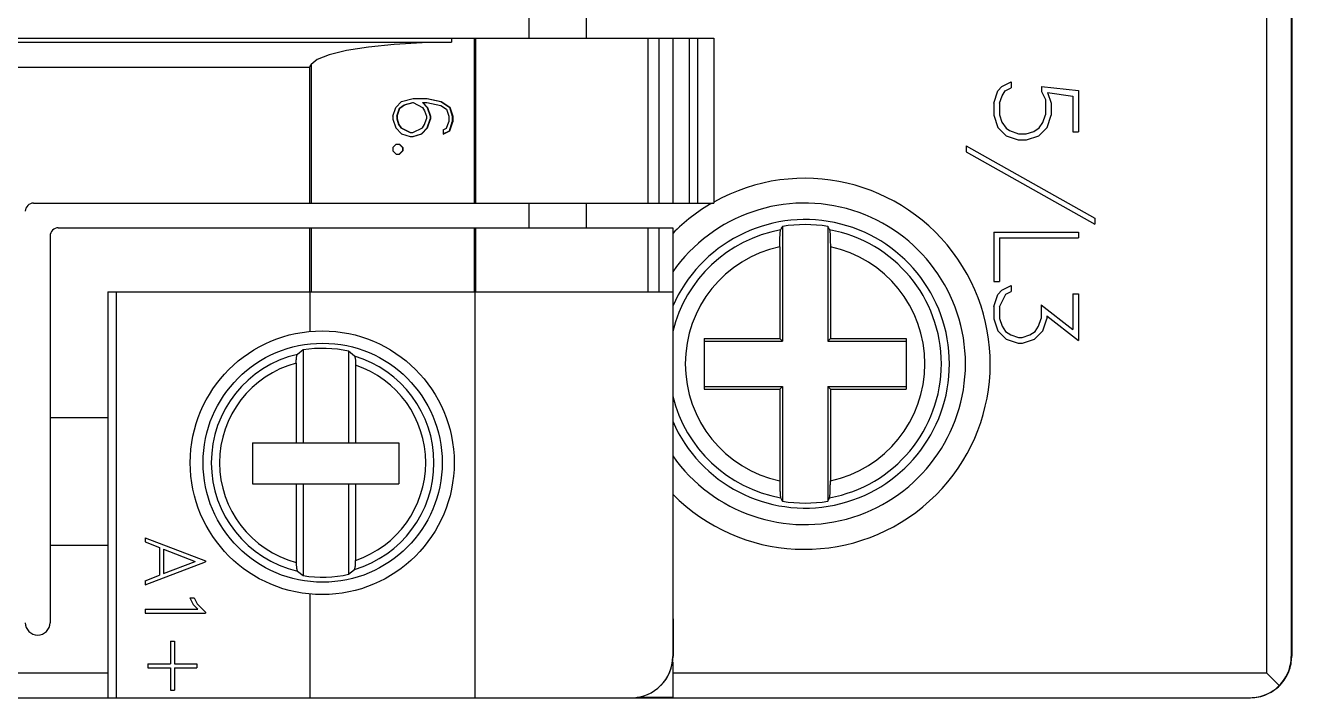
# Model space of a CAD drawing. Header units: millimetres. Extents: x -72 to 2978, y -1067 to 2817.
# Drawn here: x 1534.71 to 1565.42, y 262.13 to 278.44 of the extents above; entities that cross this region are included whole.
import ezdxf

# ---------------------------------------------------------------- set-up
doc = ezdxf.new("R2010")
doc.units = ezdxf.units.MM
doc.layers.add('10000_FRONT', color=7, linetype='Continuous')

msp = doc.modelspace()

# ---------------------------------------------------------------- linework, layer by layer
msp.add_line((1537.904, 262.129), (1543.904, 262.129))
at = {"layer": '10000_FRONT', "color": 7, "linetype": 'Continuous', "lineweight": 25}
for p, q in [((1564.805, 306.529), (1564.805, 262.729)), ((1565.405, 306.129), (1565.405, 263.129)), ((1565.415, 306.119), (1565.415, 263.139)), ((1546.915, 279.129), (1546.915, 278.129)), ((1548.305, 279.129), (1548.305, 278.129)), ((1494.405, 278.129), (1551.405, 278.129)), ((1500.766, 278.029), (1545.044, 278.029)), ((1545.044, 278.129), (1545.044, 278.029)), ((1545.587, 278.129), (1545.587, 274.129)), ((1545.621, 278.129), (1545.621, 274.129)), ((1549.805, 278.129), (1549.805, 274.129)), ((1550.068, 278.129), (1550.068, 274.129)), ((1550.405, 278.129), (1550.405, 274.129)), ((1550.805, 278.129), (1550.805, 274.129)), ((1551.005, 278.129), (1551.005, 274.129)), ((1551.405, 278.129), (1551.405, 274.129)), ((1504.21, 277.429), (1541.6, 277.429)), ((1541.6, 277.429), (1541.605, 277.438)), ((1541.6, 277.429), (1541.6, 274.129)), ((1541.605, 277.438), (1541.61, 277.446)), ((1541.61, 277.446), (1541.615, 277.455)), ((1541.615, 277.455), (1541.62, 277.463)), ((1541.62, 277.463), (1541.625, 277.472)), ((1541.625, 277.472), (1541.63, 277.48)), ((1541.63, 277.48), (1541.635, 277.489)), ((1541.635, 277.489), (1541.635, 274.129)), ((1558.388, 276.955), (1558.615, 277.068)), ((1558.615, 277.068), (1558.615, 276.923)), ((1558.189, 276.555), (1558.287, 276.851)), ((1558.287, 276.851), (1558.388, 276.955)), ((1558.326, 276.549), (1558.391, 276.733)), ((1558.391, 276.733), (1558.465, 276.848)), ((1558.465, 276.848), (1558.615, 276.923)), ((1559.347, 276.961), (1559.347, 276.835)), ((1559.347, 276.961), (1560.247, 276.86)), ((1559.347, 276.835), (1559.444, 276.643)), ((1559.496, 276.813), (1559.581, 276.555)), ((1559.496, 276.813), (1560.11, 276.725)), ((1560.11, 276.725), (1560.11, 275.858)), ((1560.247, 276.86), (1560.247, 275.858)), ((1543.621, 276.239), (1543.691, 276.451)), ((1543.691, 276.451), (1543.831, 276.594)), ((1543.712, 276.235), (1543.778, 276.433)), ((1543.719, 276.235), (1543.785, 276.433)), ((1543.778, 276.433), (1543.892, 276.512)), ((1543.778, 276.433), (1543.785, 276.433)), ((1543.785, 276.433), (1543.9, 276.512)), ((1543.831, 276.594), (1544.107, 276.664)), ((1543.892, 276.512), (1544.1, 276.565)), ((1543.892, 276.512), (1543.9, 276.512)), ((1543.9, 276.512), (1544.108, 276.565)), ((1544.1, 276.565), (1544.108, 276.565)), ((1544.107, 276.664), (1544.449, 276.664)), ((1544.108, 276.565), (1544.336, 276.449)), ((1544.336, 276.449), (1544.388, 276.366)), ((1544.34, 276.565), (1544.452, 276.451)), ((1544.34, 276.565), (1544.348, 276.565)), ((1544.348, 276.565), (1544.46, 276.451)), ((1544.348, 276.565), (1544.444, 276.565)), ((1544.44, 276.664), (1544.78, 276.596)), ((1544.444, 276.565), (1544.779, 276.496)), ((1544.449, 276.664), (1544.79, 276.596)), ((1544.452, 276.451), (1544.521, 276.239)), ((1544.452, 276.451), (1544.46, 276.451)), ((1544.46, 276.451), (1544.53, 276.239)), ((1544.779, 276.496), (1544.915, 276.404)), ((1544.78, 276.596), (1544.99, 276.453)), ((1544.78, 276.596), (1544.79, 276.596)), ((1544.79, 276.596), (1545, 276.453)), ((1544.915, 276.404), (1544.972, 276.235)), ((1544.99, 276.453), (1545.059, 276.239)), ((1544.99, 276.453), (1545, 276.453)), ((1545, 276.453), (1545.069, 276.239)), ((1558.189, 276.555), (1558.189, 276.261)), ((1558.326, 276.549), (1558.326, 276.267)), ((1559.444, 276.643), (1559.444, 276.267)), ((1559.581, 276.555), (1559.581, 276.261)), ((1543.621, 276.239), (1543.621, 276.166)), ((1543.621, 276.166), (1543.691, 275.955)), ((1543.712, 276.235), (1543.712, 276.17)), ((1543.712, 276.235), (1543.719, 276.235)), ((1543.712, 276.17), (1543.758, 276.039)), ((1543.712, 276.17), (1543.719, 276.17)), ((1543.719, 276.235), (1543.719, 276.17)), ((1543.719, 276.17), (1543.765, 276.039)), ((1544.388, 276.366), (1544.432, 276.235)), ((1544.388, 276.039), (1544.432, 276.17)), ((1544.432, 276.235), (1544.432, 276.17)), ((1544.452, 275.955), (1544.521, 276.166)), ((1544.46, 275.955), (1544.53, 276.166)), ((1544.521, 276.239), (1544.521, 276.166)), ((1544.521, 276.239), (1544.53, 276.239)), ((1544.521, 276.166), (1544.53, 276.166)), ((1544.53, 276.239), (1544.53, 276.166)), ((1544.919, 275.947), (1544.972, 276.102)), ((1544.972, 276.235), (1544.972, 276.102)), ((1544.99, 275.882), (1545.059, 276.098)), ((1545, 275.882), (1545.069, 276.098)), ((1545.059, 276.239), (1545.059, 276.098)), ((1545.059, 276.239), (1545.069, 276.239)), ((1545.059, 276.098), (1545.069, 276.098)), ((1545.069, 276.239), (1545.069, 276.098)), ((1558.189, 276.261), (1558.289, 275.965)), ((1558.326, 276.267), (1558.384, 276.091)), ((1558.384, 276.091), (1558.49, 275.944)), ((1559.294, 275.954), (1559.38, 276.083)), ((1559.38, 276.083), (1559.444, 276.267)), ((1559.483, 275.965), (1559.581, 276.261)), ((1543.691, 275.955), (1543.831, 275.811)), ((1543.758, 276.039), (1543.809, 275.957)), ((1543.758, 276.039), (1543.765, 276.039)), ((1543.765, 276.039), (1543.817, 275.957)), ((1543.809, 275.957), (1544.039, 275.841)), ((1543.809, 275.957), (1543.817, 275.957)), ((1543.817, 275.957), (1544.047, 275.841)), ((1543.831, 275.811), (1544.039, 275.741)), ((1544.039, 275.841), (1544.047, 275.841)), ((1544.047, 275.841), (1544.106, 275.841)), ((1544.103, 275.741), (1544.311, 275.811)), ((1544.106, 275.841), (1544.336, 275.957)), ((1544.111, 275.741), (1544.319, 275.811)), ((1544.311, 275.811), (1544.452, 275.955)), ((1544.311, 275.811), (1544.319, 275.811)), ((1544.319, 275.811), (1544.46, 275.955)), ((1544.336, 275.957), (1544.388, 276.039)), ((1544.452, 275.955), (1544.46, 275.955)), ((1544.836, 275.904), (1544.919, 275.947)), ((1544.836, 275.904), (1544.836, 275.8)), ((1544.836, 275.8), (1545, 275.882)), ((1544.836, 275.805), (1544.99, 275.882)), ((1544.99, 275.882), (1545, 275.882)), ((1558.289, 275.965), (1558.489, 275.764)), ((1558.49, 275.944), (1558.573, 275.889)), ((1558.573, 275.889), (1558.792, 275.806)), ((1558.792, 275.806), (1558.979, 275.806)), ((1558.979, 275.806), (1559.164, 275.869)), ((1559.164, 275.869), (1559.294, 275.954)), ((1559.281, 275.764), (1559.483, 275.965)), ((1560.11, 275.858), (1560.247, 275.858)), ((1543.621, 275.478), (1543.699, 275.556)), ((1543.621, 275.478), (1543.621, 275.397)), ((1543.699, 275.556), (1543.778, 275.556)), ((1543.771, 275.556), (1543.849, 275.478)), ((1543.778, 275.556), (1543.856, 275.478)), ((1543.849, 275.478), (1543.849, 275.397)), ((1543.849, 275.478), (1543.856, 275.478)), ((1543.856, 275.478), (1543.856, 275.397)), ((1544.039, 275.741), (1544.111, 275.741)), ((1557.523, 275.519), (1557.523, 275.37)), ((1557.523, 275.519), (1560.639, 273.765)), ((1558.489, 275.764), (1558.786, 275.666)), ((1558.786, 275.666), (1558.985, 275.666)), ((1558.985, 275.666), (1559.281, 275.764)), ((1543.621, 275.397), (1543.699, 275.319)), ((1543.699, 275.319), (1543.778, 275.319)), ((1543.771, 275.319), (1543.849, 275.397)), ((1543.778, 275.319), (1543.856, 275.397)), ((1543.849, 275.397), (1543.856, 275.397)), ((1557.523, 275.37), (1560.639, 273.618)), ((1534.905, 274.129), (1541.6, 274.129)), ((1541.6, 274.129), (1541.635, 274.129)), ((1541.635, 274.129), (1545.587, 274.129)), ((1545.587, 274.129), (1545.621, 274.129)), ((1545.621, 274.129), (1549.805, 274.129)), ((1546.915, 274.129), (1546.915, 273.529)), ((1548.305, 274.129), (1548.305, 273.529)), ((1549.805, 274.129), (1550.068, 274.129)), ((1550.068, 274.129), (1550.405, 274.129)), ((1550.405, 274.129), (1550.805, 274.129)), ((1550.805, 274.129), (1551.005, 274.129)), ((1551.005, 274.129), (1551.405, 274.129)), ((1560.639, 273.765), (1560.639, 273.618)), ((1535.305, 273.329), (1535.305, 263.949)), ((1535.505, 273.529), (1541.6, 273.529)), ((1541.6, 273.529), (1541.6, 271.979)), ((1541.6, 273.529), (1541.635, 273.529)), ((1541.635, 273.529), (1541.635, 271.979)), ((1541.635, 273.529), (1545.587, 273.529)), ((1545.587, 273.529), (1545.587, 271.979)), ((1545.587, 273.529), (1545.621, 273.529)), ((1545.621, 273.529), (1545.621, 271.979)), ((1545.621, 273.529), (1549.805, 273.529)), ((1549.805, 273.529), (1549.805, 271.979)), ((1549.805, 273.529), (1550.068, 273.529)), ((1550.068, 273.529), (1550.068, 271.979)), ((1550.068, 273.529), (1550.405, 273.529)), ((1550.405, 273.529), (1550.405, 271.979)), ((1550.405, 273.529), (1550.405, 273.529)), ((1553.006, 273.315), (1553.007, 273.336)), ((1553.007, 273.336), (1553.008, 273.355)), ((1553.008, 273.355), (1553.009, 273.373)), ((1553.009, 273.373), (1553.01, 273.39)), ((1553.01, 273.39), (1553.011, 273.406)), ((1553.011, 273.406), (1553.012, 273.421)), ((1553.012, 273.421), (1553.013, 273.434)), ((1553.013, 273.434), (1553.015, 273.446)), ((1553.015, 273.446), (1553.016, 273.456)), ((1553.016, 273.456), (1553.017, 273.464)), ((1553.017, 273.464), (1553.019, 273.471)), ((1553.019, 273.471), (1553.02, 273.476)), ((1553.02, 273.476), (1553.021, 273.48)), ((1553.021, 273.48), (1553.027, 273.491)), ((1553.027, 273.491), (1553.034, 273.503)), ((1553.034, 273.503), (1553.04, 273.515)), ((1553.04, 273.515), (1553.046, 273.526)), ((1553.046, 273.526), (1553.052, 273.538)), ((1553.052, 273.538), (1553.059, 273.55)), ((1553.059, 273.55), (1553.065, 273.562)), ((1553.065, 273.562), (1553.065, 270.779)), ((1554.165, 273.562), (1554.165, 270.779)), ((1554.165, 273.562), (1554.171, 273.55)), ((1554.171, 273.55), (1554.178, 273.538)), ((1554.178, 273.538), (1554.184, 273.526)), ((1554.184, 273.526), (1554.19, 273.515)), ((1554.19, 273.515), (1554.196, 273.503)), ((1554.196, 273.503), (1554.203, 273.491)), ((1554.203, 273.491), (1554.209, 273.48)), ((1554.209, 273.48), (1554.21, 273.475)), ((1554.21, 273.475), (1554.212, 273.468)), ((1554.212, 273.468), (1554.214, 273.459)), ((1554.214, 273.459), (1554.215, 273.448)), ((1554.215, 273.448), (1554.217, 273.434)), ((1554.217, 273.434), (1554.218, 273.417)), ((1554.218, 273.417), (1554.22, 273.399)), ((1554.22, 273.399), (1554.221, 273.378)), ((1554.221, 273.378), (1554.222, 273.357)), ((1554.222, 273.357), (1554.223, 273.334)), ((1554.223, 273.334), (1554.224, 273.308)), ((1558.189, 273.424), (1558.189, 272.229)), ((1558.189, 273.424), (1560.247, 273.424)), ((1560.247, 273.424), (1560.247, 273.286)), ((1553.002, 273.121), (1553.003, 273.148)), ((1553.002, 273.095), (1553.002, 273.121)), ((1553.002, 273.07), (1553.002, 273.095)), ((1553.002, 273.07), (1553.002, 270.842)), ((1553.003, 273.199), (1553.004, 273.223)), ((1553.003, 273.174), (1553.003, 273.199)), ((1553.003, 273.148), (1553.003, 273.174)), ((1553.004, 273.246), (1553.005, 273.27)), ((1553.004, 273.223), (1553.004, 273.246)), ((1553.005, 273.27), (1553.006, 273.293)), ((1553.006, 273.293), (1553.006, 273.315)), ((1554.224, 273.308), (1554.225, 273.281)), ((1554.225, 273.281), (1554.226, 273.252)), ((1554.226, 273.252), (1554.226, 273.224)), ((1554.226, 273.224), (1554.227, 273.195)), ((1554.227, 273.195), (1554.227, 273.164)), ((1554.227, 273.164), (1554.228, 273.132)), ((1554.228, 273.132), (1554.228, 273.101)), ((1554.228, 273.101), (1554.228, 273.07)), ((1554.228, 273.07), (1554.228, 270.842)), ((1558.326, 273.286), (1558.326, 272.229)), ((1558.326, 273.286), (1560.247, 273.286)), ((1558.189, 272.229), (1558.326, 272.229)), ((1558.388, 272.017), (1558.615, 272.129)), ((1558.615, 272.129), (1558.615, 271.985)), ((1536.705, 271.979), (1536.705, 262.129)), ((1536.705, 271.979), (1541.6, 271.979)), ((1536.905, 271.979), (1536.905, 262.129)), ((1541.6, 271.979), (1541.635, 271.979)), ((1541.605, 271.979), (1541.605, 271.015)), ((1541.635, 271.979), (1545.587, 271.979)), ((1545.587, 271.979), (1545.621, 271.979)), ((1545.602, 271.979), (1545.602, 262.129)), ((1545.621, 271.979), (1549.805, 271.979)), ((1549.805, 271.979), (1550.068, 271.979)), ((1550.068, 271.979), (1550.405, 271.979)), ((1550.405, 271.979), (1550.405, 263.129)), ((1550.405, 271.979), (1550.405, 271.979)), ((1558.189, 271.616), (1558.287, 271.912)), ((1558.287, 271.912), (1558.388, 272.017)), ((1558.326, 271.608), (1558.48, 271.919)), ((1558.48, 271.919), (1558.615, 271.985)), ((1560.11, 271.924), (1560.11, 271.063)), ((1560.11, 271.924), (1560.247, 271.924)), ((1560.247, 271.924), (1560.247, 270.794)), ((1558.189, 271.616), (1558.189, 271.323)), ((1558.326, 271.608), (1558.326, 271.328)), ((1559.34, 271.658), (1559.34, 271.328)), ((1559.34, 271.658), (1560.11, 271.063)), ((1558.189, 271.323), (1558.288, 271.027)), ((1558.326, 271.328), (1558.391, 271.145)), ((1559.277, 271.145), (1559.34, 271.328)), ((1559.381, 271.027), (1559.48, 271.323)), ((1559.48, 271.396), (1559.48, 271.323)), ((1559.48, 271.396), (1560.247, 270.794)), ((1558.288, 271.027), (1558.488, 270.826)), ((1558.391, 271.145), (1558.475, 271.016)), ((1558.475, 271.016), (1558.604, 270.93)), ((1558.604, 270.93), (1558.789, 270.867)), ((1558.789, 270.867), (1558.879, 270.867)), ((1558.879, 270.867), (1559.063, 270.93)), ((1559.063, 270.93), (1559.193, 271.016)), ((1559.181, 270.826), (1559.381, 271.027)), ((1559.193, 271.016), (1559.277, 271.145)), ((1541.445, 270.565), (1541.304, 270.459)), ((1541.445, 270.565), (1541.445, 268.314)), ((1551.165, 270.842), (1551.165, 269.616)), ((1551.165, 270.842), (1553.002, 270.842)), ((1551.165, 270.779), (1553.065, 270.779)), ((1553.002, 270.842), (1553.065, 270.779)), ((1554.165, 270.779), (1554.228, 270.842)), ((1554.165, 270.779), (1556.065, 270.779)), ((1554.228, 270.842), (1556.065, 270.842)), ((1556.065, 270.842), (1556.065, 269.616)), ((1558.488, 270.826), (1558.783, 270.728)), ((1558.783, 270.728), (1558.885, 270.728)), ((1558.885, 270.728), (1559.181, 270.826)), ((1541.275, 270.272), (1541.276, 270.286)), ((1541.275, 270.259), (1541.275, 270.272)), ((1541.275, 270.246), (1541.275, 270.259)), ((1541.276, 270.3), (1541.277, 270.313)), ((1541.276, 270.286), (1541.276, 270.3)), ((1541.277, 270.325), (1541.278, 270.337)), ((1541.277, 270.313), (1541.277, 270.325)), ((1541.278, 270.337), (1541.279, 270.349)), ((1541.279, 270.349), (1541.28, 270.361)), ((1541.28, 270.361), (1541.281, 270.372)), ((1541.281, 270.372), (1541.283, 270.383)), ((1541.283, 270.383), (1541.284, 270.393)), ((1541.284, 270.393), (1541.285, 270.402)), ((1541.285, 270.402), (1541.287, 270.411)), ((1541.287, 270.411), (1541.289, 270.42)), ((1541.289, 270.42), (1541.29, 270.428)), ((1541.29, 270.428), (1541.292, 270.435)), ((1541.292, 270.435), (1541.294, 270.441)), ((1541.294, 270.441), (1541.296, 270.446)), ((1541.296, 270.446), (1541.298, 270.45)), ((1541.298, 270.45), (1541.3, 270.454)), ((1541.3, 270.454), (1541.302, 270.457)), ((1541.302, 270.457), (1541.304, 270.459)), ((1542.545, 270.532), (1542.545, 268.314)), ((1542.686, 270.417), (1542.545, 270.532)), ((1542.686, 270.417), (1542.689, 270.414)), ((1542.689, 270.414), (1542.691, 270.41)), ((1542.691, 270.41), (1542.694, 270.404)), ((1542.694, 270.404), (1542.696, 270.398)), ((1542.696, 270.398), (1542.698, 270.39)), ((1542.698, 270.39), (1542.7, 270.381)), ((1542.7, 270.381), (1542.702, 270.371)), ((1542.702, 270.371), (1542.704, 270.36)), ((1542.704, 270.36), (1542.706, 270.349)), ((1542.706, 270.349), (1542.708, 270.336)), ((1542.708, 270.336), (1542.709, 270.323)), ((1542.709, 270.323), (1542.711, 270.308)), ((1542.711, 270.308), (1542.712, 270.293)), ((1542.712, 270.293), (1542.713, 270.279)), ((1542.713, 270.279), (1542.713, 270.263)), ((1542.713, 270.263), (1542.714, 270.247)), ((1541.275, 270.246), (1541.275, 268.314)), ((1542.714, 270.247), (1542.715, 270.23)), ((1542.715, 270.23), (1542.715, 270.214)), ((1542.715, 270.214), (1542.715, 270.198)), ((1542.715, 270.198), (1542.715, 268.314)), ((1551.165, 269.679), (1553.065, 269.679)), ((1553.002, 269.616), (1553.065, 269.679)), ((1553.065, 269.679), (1553.065, 266.897)), ((1554.165, 269.679), (1554.165, 266.897)), ((1554.165, 269.679), (1554.228, 269.616)), ((1554.165, 269.679), (1556.065, 269.679)), ((1551.165, 269.616), (1553.002, 269.616)), ((1553.002, 269.616), (1553.002, 267.389)), ((1554.228, 269.616), (1554.228, 267.389)), ((1554.228, 269.616), (1556.065, 269.616)), ((1535.305, 268.929), (1536.705, 268.929)), ((1540.215, 268.314), (1540.215, 267.314)), ((1540.215, 268.314), (1543.765, 268.314)), ((1543.765, 268.314), (1543.765, 267.314)), ((1540.215, 267.314), (1543.765, 267.314)), ((1541.275, 267.314), (1541.275, 265.412)), ((1541.445, 267.314), (1541.445, 265.094)), ((1542.545, 267.314), (1542.545, 265.126)), ((1542.715, 267.314), (1542.715, 265.461)), ((1553.002, 267.389), (1553.002, 267.358)), ((1553.002, 267.358), (1553.002, 267.326)), ((1553.002, 267.326), (1553.003, 267.294)), ((1553.003, 267.294), (1553.003, 267.263)), ((1553.003, 267.263), (1553.004, 267.234)), ((1553.004, 267.234), (1553.004, 267.206)), ((1553.004, 267.206), (1553.005, 267.178)), ((1553.005, 267.178), (1553.006, 267.15)), ((1554.225, 267.189), (1554.226, 267.212)), ((1554.225, 267.166), (1554.225, 267.189)), ((1554.226, 267.235), (1554.227, 267.259)), ((1554.226, 267.212), (1554.226, 267.235)), ((1554.227, 267.284), (1554.228, 267.311)), ((1554.227, 267.259), (1554.227, 267.284)), ((1554.228, 267.363), (1554.228, 267.389)), ((1554.228, 267.337), (1554.228, 267.363)), ((1554.228, 267.311), (1554.228, 267.337)), ((1553.006, 267.15), (1553.007, 267.125)), ((1553.007, 267.125), (1553.008, 267.101)), ((1553.008, 267.101), (1553.009, 267.08)), ((1553.009, 267.08), (1553.011, 267.06)), ((1553.011, 267.06), (1553.012, 267.041)), ((1553.012, 267.041), (1553.013, 267.025)), ((1553.013, 267.025), (1553.015, 267.011)), ((1553.015, 267.011), (1553.016, 267)), ((1553.016, 267), (1553.018, 266.99)), ((1553.018, 266.99), (1553.02, 266.983)), ((1553.02, 266.983), (1553.021, 266.978)), ((1553.021, 266.978), (1553.027, 266.967)), ((1553.027, 266.967), (1553.034, 266.955)), ((1553.034, 266.955), (1553.04, 266.944)), ((1553.04, 266.944), (1553.046, 266.932)), ((1553.046, 266.932), (1553.052, 266.92)), ((1553.052, 266.92), (1553.059, 266.908)), ((1553.059, 266.908), (1553.065, 266.897)), ((1554.165, 266.897), (1554.171, 266.908)), ((1554.171, 266.908), (1554.178, 266.92)), ((1554.178, 266.92), (1554.184, 266.932)), ((1554.184, 266.932), (1554.19, 266.944)), ((1554.19, 266.944), (1554.196, 266.955)), ((1554.196, 266.955), (1554.203, 266.967)), ((1554.203, 266.967), (1554.209, 266.978)), ((1554.209, 266.978), (1554.21, 266.982)), ((1554.21, 266.982), (1554.212, 266.987)), ((1554.212, 266.987), (1554.213, 266.994)), ((1554.213, 266.994), (1554.214, 267.003)), ((1554.214, 267.003), (1554.215, 267.012)), ((1554.215, 267.012), (1554.217, 267.024)), ((1554.217, 267.024), (1554.218, 267.037)), ((1554.218, 267.037), (1554.219, 267.052)), ((1554.219, 267.052), (1554.22, 267.068)), ((1554.22, 267.068), (1554.221, 267.086)), ((1554.221, 267.086), (1554.222, 267.103)), ((1554.222, 267.103), (1554.223, 267.122)), ((1554.223, 267.122), (1554.224, 267.143)), ((1554.224, 267.143), (1554.225, 267.166)), ((1537.608, 266.01), (1537.608, 265.907)), ((1537.608, 266.01), (1539.078, 265.448)), ((1535.305, 265.829), (1536.705, 265.829)), ((1537.608, 265.907), (1537.958, 265.772)), ((1537.958, 265.772), (1537.958, 265.102)), ((1538.056, 265.735), (1538.056, 265.14)), ((1538.056, 265.735), (1538.821, 265.437)), ((1537.608, 264.865), (1539.078, 265.427)), ((1538.056, 265.14), (1538.821, 265.437)), ((1539.078, 265.448), (1539.078, 265.427)), ((1541.275, 265.412), (1541.275, 265.397)), ((1541.275, 265.397), (1541.275, 265.38)), ((1541.275, 265.38), (1541.276, 265.364)), ((1541.276, 265.364), (1541.277, 265.348)), ((1541.277, 265.348), (1541.277, 265.333)), ((1542.709, 265.332), (1542.71, 265.344)), ((1542.71, 265.344), (1542.711, 265.356)), ((1542.711, 265.356), (1542.712, 265.368)), ((1542.712, 265.368), (1542.713, 265.38)), ((1542.713, 265.393), (1542.714, 265.406)), ((1542.713, 265.38), (1542.713, 265.393)), ((1542.714, 265.42), (1542.715, 265.434)), ((1542.714, 265.406), (1542.714, 265.42)), ((1542.715, 265.447), (1542.715, 265.461)), ((1542.715, 265.434), (1542.715, 265.447)), ((1537.608, 264.966), (1537.958, 265.102)), ((1541.277, 265.333), (1541.278, 265.318)), ((1541.278, 265.318), (1541.28, 265.304)), ((1541.28, 265.304), (1541.281, 265.29)), ((1541.281, 265.29), (1541.282, 265.276)), ((1541.282, 265.276), (1541.284, 265.264)), ((1541.284, 265.264), (1541.286, 265.253)), ((1541.286, 265.253), (1541.288, 265.243)), ((1541.288, 265.243), (1541.29, 265.233)), ((1541.29, 265.233), (1541.292, 265.224)), ((1541.292, 265.224), (1541.294, 265.217)), ((1541.294, 265.217), (1541.296, 265.211)), ((1541.296, 265.211), (1541.299, 265.206)), ((1541.299, 265.206), (1541.301, 265.202)), ((1541.301, 265.202), (1541.304, 265.199)), ((1541.304, 265.199), (1541.445, 265.094)), ((1542.545, 265.126), (1542.686, 265.242)), ((1542.686, 265.242), (1542.688, 265.244)), ((1542.688, 265.244), (1542.69, 265.247)), ((1542.69, 265.247), (1542.693, 265.251)), ((1542.693, 265.251), (1542.694, 265.256)), ((1542.694, 265.256), (1542.696, 265.261)), ((1542.696, 265.261), (1542.698, 265.268)), ((1542.698, 265.268), (1542.7, 265.275)), ((1542.7, 265.275), (1542.702, 265.283)), ((1542.702, 265.283), (1542.703, 265.292)), ((1542.703, 265.292), (1542.705, 265.301)), ((1542.705, 265.301), (1542.706, 265.311)), ((1542.706, 265.311), (1542.708, 265.321)), ((1542.708, 265.321), (1542.709, 265.332)), ((1537.608, 264.966), (1537.608, 264.865)), ((1538.695, 264.553), (1538.775, 264.39)), ((1538.695, 264.553), (1538.798, 264.553)), ((1538.798, 264.553), (1538.871, 264.409)), ((1541.605, 264.643), (1541.605, 262.129)), ((1537.608, 264.278), (1537.608, 264.18)), ((1537.608, 264.278), (1538.888, 264.278)), ((1537.608, 264.18), (1539.078, 264.18)), ((1538.775, 264.39), (1538.888, 264.278)), ((1538.871, 264.409), (1539.078, 264.201)), ((1539.078, 264.201), (1539.078, 264.18)), ((1550.405, 264.039), (1550.415, 264.039)), ((1550.415, 264.039), (1550.415, 263.139)), ((1538.224, 263.502), (1538.224, 262.954)), ((1538.224, 263.502), (1538.322, 263.502)), ((1538.322, 263.502), (1538.322, 262.954)), ((1537.678, 262.954), (1537.678, 262.856)), ((1537.678, 262.954), (1538.224, 262.954)), ((1538.322, 262.954), (1538.868, 262.954)), ((1538.868, 262.954), (1538.868, 262.856)), ((1550.405, 262.998), (1550.405, 262.729)), ((1565.36, 262.832), (1565.374, 262.882)), ((1565.374, 262.882), (1565.385, 262.933)), ((1565.377, 262.857), (1565.389, 262.903)), ((1565.385, 262.933), (1565.394, 262.983)), ((1565.389, 262.903), (1565.399, 262.949)), ((1565.394, 262.983), (1565.4, 263.032)), ((1565.399, 262.949), (1565.406, 262.995)), ((1565.4, 263.032), (1565.404, 263.081)), ((1565.404, 263.081), (1565.405, 263.129)), ((1565.406, 262.995), (1565.411, 263.04)), ((1565.411, 263.04), (1565.414, 263.085)), ((1565.414, 263.085), (1565.415, 263.129)), ((1509.105, 262.729), (1536.705, 262.729)), ((1537.678, 262.856), (1538.224, 262.856)), ((1538.224, 262.856), (1538.224, 262.308)), ((1538.322, 262.856), (1538.322, 262.308)), ((1538.322, 262.856), (1538.868, 262.856)), ((1550.405, 262.729), (1550.405, 262.129)), ((1550.405, 262.729), (1564.805, 262.729)), ((1564.805, 262.729), (1565.112, 262.422)), ((1565.219, 262.549), (1565.249, 262.593)), ((1565.231, 262.551), (1565.258, 262.591)), ((1565.249, 262.593), (1565.276, 262.638)), ((1565.258, 262.591), (1565.283, 262.633)), ((1565.276, 262.638), (1565.301, 262.685)), ((1565.283, 262.633), (1565.306, 262.676)), ((1565.301, 262.685), (1565.323, 262.734)), ((1565.306, 262.676), (1565.327, 262.72)), ((1565.323, 262.734), (1565.343, 262.783)), ((1565.327, 262.72), (1565.346, 262.765)), ((1565.343, 262.783), (1565.36, 262.832)), ((1565.346, 262.765), (1565.363, 262.811)), ((1565.363, 262.811), (1565.377, 262.857)), ((1538.224, 262.308), (1538.322, 262.308)), ((1564.896, 262.258), (1564.942, 262.285)), ((1564.915, 262.263), (1564.963, 262.293)), ((1564.942, 262.285), (1564.986, 262.315)), ((1564.963, 262.293), (1565.01, 262.325)), ((1564.986, 262.315), (1565.028, 262.347)), ((1565.01, 262.325), (1565.054, 262.36)), ((1565.028, 262.347), (1565.07, 262.383)), ((1565.054, 262.36), (1565.095, 262.396)), ((1565.07, 262.383), (1565.112, 262.422)), ((1565.095, 262.396), (1565.134, 262.434)), ((1565.112, 262.422), (1565.152, 262.464)), ((1565.134, 262.434), (1565.169, 262.473)), ((1565.152, 262.464), (1565.187, 262.506)), ((1565.169, 262.473), (1565.202, 262.512)), ((1565.187, 262.506), (1565.219, 262.549)), ((1565.202, 262.512), (1565.231, 262.551)), ((1509.105, 262.129), (1536.705, 262.129)), ((1536.705, 262.129), (1536.905, 262.129)), ((1536.905, 262.129), (1541.605, 262.129)), ((1541.605, 262.129), (1545.602, 262.129)), ((1545.602, 262.129), (1549.405, 262.129)), ((1549.413, 262.129), (1550.405, 262.129)), ((1549.546, 262.139), (1550.405, 262.139)), ((1550.405, 262.129), (1564.405, 262.129)), ((1564.405, 262.129), (1564.453, 262.13)), ((1564.453, 262.13), (1564.502, 262.134)), ((1564.502, 262.134), (1564.551, 262.14)), ((1564.551, 262.14), (1564.601, 262.149)), ((1564.601, 262.149), (1564.652, 262.16)), ((1564.652, 262.16), (1564.702, 262.174)), ((1564.702, 262.174), (1564.752, 262.191)), ((1564.752, 262.191), (1564.801, 262.211)), ((1564.801, 262.211), (1564.849, 262.233)), ((1564.815, 262.213), (1564.865, 262.236)), ((1564.815, 262.217), (1564.815, 262.213)), ((1564.849, 262.233), (1564.896, 262.258)), ((1564.865, 262.236), (1564.915, 262.263))]:
    msp.add_line(p, q, dxfattribs=at)
msp.add_lwpolyline([(1545.044, 278.029), (1544.329, 278.016), (1543.646, 277.977), (1543.024, 277.914), (1542.492, 277.829), (1542.071, 277.727), (1541.781, 277.612), (1541.635, 277.489)], dxfattribs=at)
for centre, radius in [((1541.905, 267.829), 3.2), ((1541.915, 267.829), 2.9)]:
    msp.add_circle(centre, radius, dxfattribs=at)
for centre, radius, start, end in [((1553.605, 270.229), 4.5, 224.6748, 119.2681), ((1534.905, 273.929), 0.2, 90.0001, 179.9999), ((1553.605, 270.229), 3.9, 214.8641, 145.1371), ((1553.605, 270.229), 4.5, 119.9267, 135.3251), ((1553.615, 270.229), 3.5, 203.4889, 156.5111), ((1535.505, 273.329), 0.2, 90, 180.0001), ((1553.615, 270.229), 3.304, 100.3512, 166.2651), ((1553.615, 270.229), 3.378, 80.6281, 99.3718), ((1553.615, 270.229), 3.304, 280.3512, 79.6488), ((1553.615, 270.229), 2.906, 102.1754, 257.8246), ((1553.615, 270.229), 2.906, 282.1754, 77.8246), ((1541.915, 267.829), 2.776, 76.8814, 99.7486), ((1541.915, 267.829), 2.7, 103.0846, 256.9154), ((1541.915, 267.829), 2.7, 0, 73.4023), ((1541.915, 267.829), 2.5, 104.8328, 255.1672), ((1541.915, 267.829), 2.5, 288.6629, 71.3371), ((1553.615, 270.229), 3.304, 193.7349, 259.6488), ((1541.915, 267.829), 2.7, 286.5977, 0), ((1553.615, 270.229), 3.378, 260.6282, 279.3719), ((1541.915, 267.829), 2.776, 260.2514, 283.1186), ((1535.005, 263.949), 0.3, 180.0001, 359.9999), ((1549.405, 263.129), 1, 270, 0), ((1549.415, 263.139), 1, 314.5949, 0), ((1564.415, 263.139), 1, 314.5948, 0), ((1564.415, 263.129), 1, 270, 293.5783)]:
    msp.add_arc(centre, radius, start, end, dxfattribs=at)

doc.saveas('drawing.dxf')
